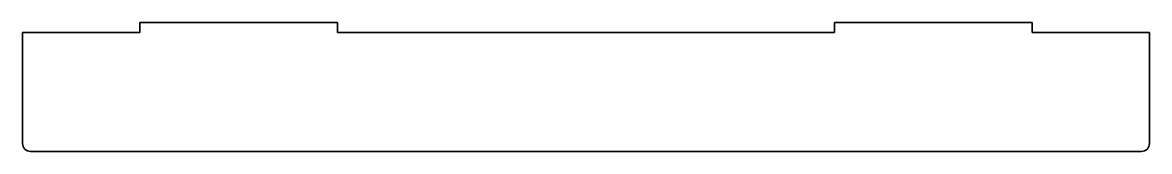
# Model space of a CAD drawing. Header units: inches. Extents: x 0 to 284, y 0 to 32.
import ezdxf

# ---------------------------------------------------------------- set-up
doc = ezdxf.new("R2010")
doc.units = ezdxf.units.IN
doc.header["$MEASUREMENT"] = 0
doc.layers.add('SIMUMAK Visible (ISO)', color=7, linetype='Continuous', lineweight=35)

# ---------------------------------------------------------------- blocks, each defined once
blk = doc.blocks.new('GLD-MAQ-04-CART01_Sheet_3_GLD-MAQ-04-CART01')
at = {"layer": 'SIMUMAK Visible (ISO)'}
for p, q in [((-112.4, 16.25), (-62.6, 16.25)), ((-112.4, 13.75), (-112.4, 16.25)), ((-62.6, 16.25), (-62.6, 13.75)), ((62.6, 16.25), (112.4, 16.25)), ((62.6, 13.75), (62.6, 16.25)), ((112.4, 16.25), (112.4, 13.75)), ((-142, 13.75), (-112.4, 13.75)), ((-142, -14.25), (-142, 13.75)), ((-62.6, 13.75), (62.6, 13.75)), ((112.4, 13.75), (142, 13.75)), ((142, 13.75), (142, -14.25)), ((140, -16.25), (-140, -16.25))]:
    blk.add_line(p, q, dxfattribs=at)
at = {"layer": 'SIMUMAK Visible (ISO)', "extrusion": (0, 0, -1)}
for centre, start, end in [((140, -14.25), 270, 0), ((-140, -14.25), 180, 270)]:
    blk.add_arc(centre, 2, start, end, dxfattribs=at)

msp = doc.modelspace()

# ---------------------------------------------------------------- block references
msp.add_blockref('GLD-MAQ-04-CART01_Sheet_3_GLD-MAQ-04-CART01', (142, 16.25))

doc.saveas('drawing.dxf')
